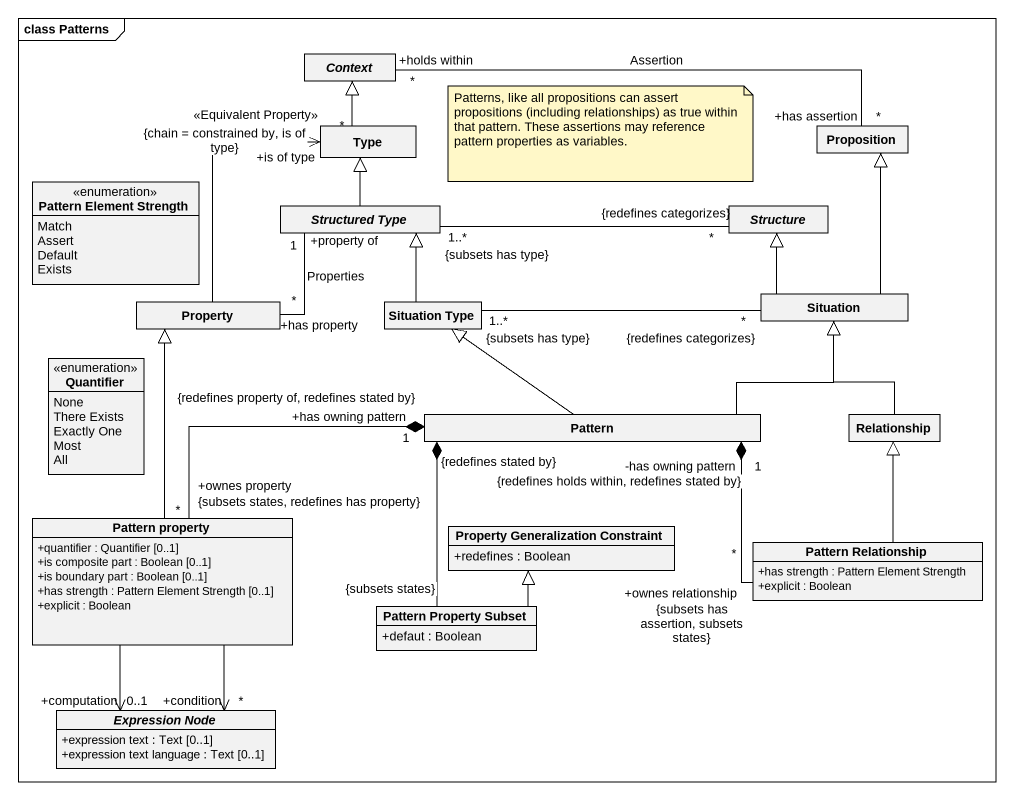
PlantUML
@startuml
mainframe class Patterns
hide circle
hide empty members
skinparam classAttributeIconSize 0
abstract class Context
class Type
class Proposition
enum "Pattern Element Strength" as Pattern_Element_Strength {
  Match
  Assert
  Default
  Exists
}
abstract class "Structured Type" as Structured_Type
abstract class Structure
class Property
class "Situation Type" as Situation_Type
class Situation
enum Quantifier {
  None
  There Exists
  Exactly One
  Most
  All
}
class Pattern
class Relationship
class "Pattern property" as Pattern_property {
  +quantifier : Quantifier [0..1]
  +is composite part : Boolean [0..1]
  +is boundary part : Boolean [0..1]
  +has strength : Pattern Element Strength [0..1]
  +explicit : Boolean
}
class "Property Generalization Constraint" as Property_Generalization {
  +redefines : Boolean
}
class "Pattern Relationship" as Pattern_Relationship {
  +has strength : Pattern Element Strength
  +explicit : Boolean
}
class "Pattern Property Subset" as Pattern_Property_Subset {
  +defaut : Boolean
}
abstract class "Expression Node" as Expression_Node {
  +expression text : Text [0..1]
  +expression text language : Text [0..1]
}
Context "+holds within\n*" -right- "+has assertion\n*" Proposition : Assertion
Type -up-|> Context
Structured_Type -up-|> Type
Structured_Type "1..*\n{subsets has type}" -right- "{redefines categorizes}\n*" Structure
Structured_Type "+property of\n1" -- "+has property\n*" Property : Properties
Property -up-> "+is of type\n<<Equivalent Property>>\n*\n{chain = constrained by, is of type}" Type
Situation_Type -up-|> Structured_Type
Situation_Type "1..*\n{subsets has type}" -right- "{redefines categorizes}\n*" Situation
Situation -up-|> Proposition
Situation -up-|> Structure
Pattern -up-|> Situation_Type
Pattern -right-|> Situation
Pattern "{redefines property of, redefines stated by}\n1\n+has owning pattern" *-left- "{subsets states, redefines has property}\n*\n+ownes property" Pattern_property
Pattern "1\n{redefines holds within, redefines stated by}\n-has owning pattern" *-right- "*\n{subsets has assertion, subsets states}\n+ownes relationship" Pattern_Relationship
Pattern "{redefines stated by}" *-- "{subsets states}" Pattern_Property_Subset
Relationship -up-|> Situation
Pattern_property -up-|> Property
Pattern_Relationship -up-|> Relationship
Pattern_Property_Subset -up-|> Property_Generalization
Expression_Node "+computation\n0..1" <-up- Pattern_property
Expression_Node "+condition\n*" <-up- Pattern_property
note as N1
  Patterns, like all propositions can assert propositions (including relationships) as true within that pattern. These assertions may reference pattern properties as variables.
end note
@enduml
